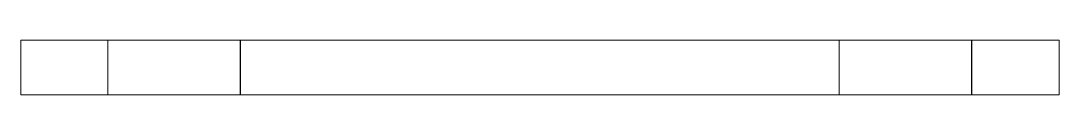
# Model space of a CAD drawing. Header units: metres. Extents: x -0.7 to 10.5, y -2 to 12.8.
# Drawn here: x 6.614 to 7.0301, y 1.989 to 2.011 of the extents above; entities that cross this region are included whole.
import ezdxf

# ---------------------------------------------------------------- set-up
doc = ezdxf.new("R2010")
doc.units = ezdxf.units.M
doc.header["$MEASUREMENT"] = 0
doc.linetypes.add('Xref_Alzado 1$0$Wipeout_Contour', pattern=[1000, 0, -1000])
doc.layers.add('Xref_Alzado 1$0$Interior - Mobiliario', color=7, linetype='Continuous')
doc.layers.add('Xref_Alzado 1$0$Interior - Mobiliario _Pen_No__81', color=7, linetype='Continuous', lineweight=13, true_color=0x6a6a6a)

# ---------------------------------------------------------------- blocks, each defined once
blk = doc.blocks.new('Xref_Alzado 1$0$Section Element_140')
at = {"color": 254, "linetype": 'Xref_Alzado 1$0$Wipeout_Contour', "lineweight": 0, "ltscale": 45748.413734}
blk.add_wipeout([(-11345.53, -2189), (-11345.54, -2189.37), (-11105.68, -2189.37), (-11105.68, -2189)], dxfattribs=at).dxf.layer = 'Xref_Alzado 1$0$Interior - Mobiliario'
at = {"color": 254, "linetype": 'Xref_Alzado 1$0$Wipeout_Contour', "lineweight": 0, "ltscale": 45748.996516}
blk.add_wipeout([(-11345.54, -2189.37), (-11345.55, -2190.47), (-11105.68, -2190.47), (-11105.68, -2189.37)], dxfattribs=at).dxf.layer = 'Xref_Alzado 1$0$Interior - Mobiliario'
at = {"color": 254, "linetype": 'Xref_Alzado 1$0$Wipeout_Contour', "lineweight": 0, "ltscale": 45750.103811}
blk.add_wipeout([(-11345.55, -2190.47), (-11345.56, -2192.22), (-11105.68, -2192.22), (-11105.68, -2190.47)], dxfattribs=at).dxf.layer = 'Xref_Alzado 1$0$Interior - Mobiliario'
at = {"color": 254, "linetype": 'Xref_Alzado 1$0$Wipeout_Contour', "lineweight": 0, "ltscale": 45751.66103}
blk.add_wipeout([(-11345.56, -2192.22), (-11345.56, -2194.5), (-11105.68, -2194.5), (-11105.68, -2192.22)], dxfattribs=at).dxf.layer = 'Xref_Alzado 1$0$Interior - Mobiliario'
at = {"color": 254, "linetype": 'Xref_Alzado 1$0$Wipeout_Contour', "lineweight": 0, "ltscale": 45753.563082}
blk.add_wipeout([(-11345.56, -2194.5), (-11345.57, -2197.15), (-11105.68, -2197.15), (-11105.68, -2194.5)], dxfattribs=at).dxf.layer = 'Xref_Alzado 1$0$Interior - Mobiliario'
at = {"color": 254, "linetype": 'Xref_Alzado 1$0$Wipeout_Contour', "lineweight": 0, "ltscale": 45755.681211}
blk.add_wipeout([(-11345.57, -2197.15), (-11345.57, -2200), (-11105.68, -2200), (-11105.68, -2197.15)], dxfattribs=at).dxf.layer = 'Xref_Alzado 1$0$Interior - Mobiliario'
at = {"color": 254, "linetype": 'Xref_Alzado 1$0$Wipeout_Contour', "lineweight": 0, "ltscale": 45757.8716}
blk.add_wipeout([(-11345.57, -2200), (-11345.57, -2202.85), (-11105.68, -2202.85), (-11105.68, -2200)], dxfattribs=at).dxf.layer = 'Xref_Alzado 1$0$Interior - Mobiliario'
at = {"color": 254, "linetype": 'Xref_Alzado 1$0$Wipeout_Contour', "lineweight": 0, "ltscale": 45759.984977}
blk.add_wipeout([(-11345.57, -2202.85), (-11345.56, -2205.5), (-11105.68, -2205.5), (-11105.68, -2202.85)], dxfattribs=at).dxf.layer = 'Xref_Alzado 1$0$Interior - Mobiliario'
at = {"color": 254, "linetype": 'Xref_Alzado 1$0$Wipeout_Contour', "lineweight": 0, "ltscale": 45761.87679}
blk.add_wipeout([(-11345.56, -2205.5), (-11345.56, -2207.78), (-11105.68, -2207.78), (-11105.68, -2205.5)], dxfattribs=at).dxf.layer = 'Xref_Alzado 1$0$Interior - Mobiliario'
at = {"color": 254, "linetype": 'Xref_Alzado 1$0$Wipeout_Contour', "lineweight": 0, "ltscale": 45763.417252}
blk.add_wipeout([(-11345.56, -2207.78), (-11345.55, -2209.53), (-11105.68, -2209.53), (-11105.68, -2207.78)], dxfattribs=at).dxf.layer = 'Xref_Alzado 1$0$Interior - Mobiliario'
at = {"color": 254, "linetype": 'Xref_Alzado 1$0$Wipeout_Contour', "lineweight": 0, "ltscale": 45764.50035}
blk.add_wipeout([(-11345.55, -2209.53), (-11345.54, -2210.63), (-11105.68, -2210.63), (-11105.68, -2209.53)], dxfattribs=at).dxf.layer = 'Xref_Alzado 1$0$Interior - Mobiliario'
at = {"color": 254, "linetype": 'Xref_Alzado 1$0$Wipeout_Contour', "lineweight": 0, "ltscale": 45765.051403}
blk.add_wipeout([(-11345.54, -2210.63), (-11345.53, -2211), (-11105.68, -2211), (-11105.68, -2210.63)], dxfattribs=at).dxf.layer = 'Xref_Alzado 1$0$Interior - Mobiliario'
at = {"color": 254, "linetype": 'Xref_Alzado 1$0$Wipeout_Contour', "lineweight": 0, "ltscale": 46332.126653}
blk.add_wipeout([(-11345.68, -2189), (-11398.68, -2189), (-11398.68, -2211), (-11345.68, -2211)], dxfattribs=at).dxf.layer = 'Xref_Alzado 1$0$Interior - Mobiliario'
at = {"color": 254, "linetype": 'Xref_Alzado 1$0$Wipeout_Contour', "lineweight": 0, "ltscale": 45182.016337}
blk.add_wipeout([(-11105.68, -2189), (-11105.68, -2211), (-11052.68, -2211), (-11052.68, -2189)], dxfattribs=at).dxf.layer = 'Xref_Alzado 1$0$Interior - Mobiliario'
at = {"layer": 'Xref_Alzado 1$0$Interior - Mobiliario _Pen_No__81', "color": 251, "linetype": 'Continuous', "lineweight": 13, "true_color": 0x6a6a6a}
blk.add_line((-11105.68, -2189), (-11105.68, -2211), dxfattribs=at)
at = {"color": 254, "linetype": 'Xref_Alzado 1$0$Wipeout_Contour', "lineweight": 0, "ltscale": 46496.462005}
blk.add_wipeout([(-11433.53, -2189), (-11433.54, -2189.37), (-11398.68, -2189.37), (-11398.68, -2189)], dxfattribs=at).dxf.layer = 'Xref_Alzado 1$0$Interior - Mobiliario'
at = {"color": 254, "linetype": 'Xref_Alzado 1$0$Wipeout_Contour', "lineweight": 0, "ltscale": 173357.088701}
blk.add_wipeout([(-11345.53, -2189), (-11345.68, -2189), (-11345.68, -2211), (-11345.53, -2211), (-11345.54, -2210.63), (-11345.55, -2209.53), (-11345.56, -2207.78), (-11345.56, -2205.5), (-11345.57, -2202.85), (-11345.57, -2200), (-11345.57, -2197.15), (-11345.56, -2194.5), (-11345.56, -2192.22), (-11345.55, -2190.47), (-11345.54, -2189.37)], dxfattribs=at).dxf.layer = 'Xref_Alzado 1$0$Interior - Mobiliario'
at = {"color": 254, "linetype": 'Xref_Alzado 1$0$Wipeout_Contour', "lineweight": 0, "ltscale": 169044.549383}
blk.add_wipeout([(-11052.53, -2189), (-11052.68, -2189), (-11052.68, -2211), (-11052.53, -2211), (-11052.54, -2210.63), (-11052.55, -2209.53), (-11052.56, -2207.78), (-11052.56, -2205.5), (-11052.57, -2202.85), (-11052.57, -2200), (-11052.57, -2197.15), (-11052.56, -2194.5), (-11052.56, -2192.22), (-11052.55, -2190.47), (-11052.54, -2189.37)], dxfattribs=at).dxf.layer = 'Xref_Alzado 1$0$Interior - Mobiliario'
at = {"layer": 'Xref_Alzado 1$0$Interior - Mobiliario _Pen_No__81', "color": 251, "linetype": 'Continuous', "lineweight": 13, "true_color": 0x6a6a6a}
for p, q in [((-11345.53, -2189), (-11345.68, -2189)), ((-11345.68, -2189), (-11345.68, -2211)), ((-11345.55, -2190.47), (-11345.56, -2192.22)), ((-11345.56, -2192.22), (-11345.56, -2194.5)), ((-11345.54, -2189.37), (-11345.55, -2190.47)), ((-11345.53, -2189), (-11345.54, -2189.37)), ((-11345.53, -2189), (-11105.68, -2189)), ((-11345.56, -2194.5), (-11345.57, -2197.15)), ((-11345.57, -2197.15), (-11345.57, -2200)), ((-11345.57, -2200), (-11345.57, -2202.85)), ((-11345.57, -2202.85), (-11345.56, -2205.5)), ((-11345.56, -2205.5), (-11345.56, -2207.78)), ((-11345.56, -2207.78), (-11345.55, -2209.53)), ((-11345.68, -2211), (-11345.53, -2211)), ((-11345.55, -2209.53), (-11345.54, -2210.63)), ((-11345.54, -2210.63), (-11345.53, -2211)), ((-11345.53, -2211), (-11105.68, -2211))]:
    blk.add_line(p, q, dxfattribs=at)
at = {"color": 254, "linetype": 'Xref_Alzado 1$0$Wipeout_Contour', "lineweight": 0, "ltscale": 46497.035643}
blk.add_wipeout([(-11433.54, -2189.37), (-11433.55, -2190.47), (-11398.68, -2190.47), (-11398.68, -2189.37)], dxfattribs=at).dxf.layer = 'Xref_Alzado 1$0$Interior - Mobiliario'
at = {"color": 254, "linetype": 'Xref_Alzado 1$0$Wipeout_Contour', "lineweight": 0, "ltscale": 45000.372037}
blk.add_wipeout([(-11052.53, -2189), (-11052.54, -2189.37), (-11017.54, -2189.37), (-11017.53, -2189)], dxfattribs=at).dxf.layer = 'Xref_Alzado 1$0$Interior - Mobiliario'
at = {"color": 254, "linetype": 'Xref_Alzado 1$0$Wipeout_Contour', "lineweight": 0, "ltscale": 46498.125252}
blk.add_wipeout([(-11433.55, -2190.47), (-11433.56, -2192.22), (-11398.68, -2192.22), (-11398.68, -2190.47)], dxfattribs=at).dxf.layer = 'Xref_Alzado 1$0$Interior - Mobiliario'
at = {"color": 254, "linetype": 'Xref_Alzado 1$0$Wipeout_Contour', "lineweight": 0, "ltscale": 45000.982543}
blk.add_wipeout([(-11052.54, -2189.37), (-11052.55, -2190.47), (-11017.55, -2190.47), (-11017.54, -2189.37)], dxfattribs=at).dxf.layer = 'Xref_Alzado 1$0$Interior - Mobiliario'
at = {"layer": 'Xref_Alzado 1$0$Interior - Mobiliario _Pen_No__81', "color": 251, "linetype": 'Continuous', "lineweight": 13, "true_color": 0x6a6a6a}
for p, q in [((-11433.53, -2189), (-11433.54, -2189.37)), ((-11398.68, -2189), (-11433.53, -2189)), ((-11345.68, -2189), (-11398.68, -2189))]:
    blk.add_line(p, q, dxfattribs=at)
at = {"color": 254, "linetype": 'Xref_Alzado 1$0$Wipeout_Contour', "lineweight": 0, "ltscale": 46499.657446}
blk.add_wipeout([(-11433.56, -2192.22), (-11433.56, -2194.5), (-11398.68, -2194.5), (-11398.68, -2192.22)], dxfattribs=at).dxf.layer = 'Xref_Alzado 1$0$Interior - Mobiliario'
at = {"color": 254, "linetype": 'Xref_Alzado 1$0$Wipeout_Contour', "lineweight": 0, "ltscale": 45002.12435}
blk.add_wipeout([(-11052.55, -2190.47), (-11052.56, -2192.22), (-11017.56, -2192.22), (-11017.55, -2190.47)], dxfattribs=at).dxf.layer = 'Xref_Alzado 1$0$Interior - Mobiliario'
at = {"layer": 'Xref_Alzado 1$0$Interior - Mobiliario _Pen_No__81', "color": 251, "linetype": 'Continuous', "lineweight": 13, "true_color": 0x6a6a6a}
for p, q in [((-11433.55, -2190.47), (-11433.56, -2192.22)), ((-11433.54, -2189.37), (-11433.55, -2190.47)), ((-11105.68, -2189), (-11052.68, -2189)), ((-11052.53, -2189), (-11052.68, -2189)), ((-11052.53, -2189), (-11052.54, -2189.37))]:
    blk.add_line(p, q, dxfattribs=at)
at = {"color": 254, "linetype": 'Xref_Alzado 1$0$Wipeout_Contour', "lineweight": 0, "ltscale": 45003.720542}
blk.add_wipeout([(-11052.56, -2192.22), (-11052.56, -2194.5), (-11017.56, -2194.5), (-11017.56, -2192.22)], dxfattribs=at).dxf.layer = 'Xref_Alzado 1$0$Interior - Mobiliario'
at = {"color": 254, "linetype": 'Xref_Alzado 1$0$Wipeout_Contour', "lineweight": 0, "ltscale": 46501.528811}
blk.add_wipeout([(-11433.56, -2194.5), (-11433.57, -2197.15), (-11398.68, -2197.15), (-11398.68, -2194.5)], dxfattribs=at).dxf.layer = 'Xref_Alzado 1$0$Interior - Mobiliario'
at = {"layer": 'Xref_Alzado 1$0$Interior - Mobiliario _Pen_No__81', "color": 251, "linetype": 'Continuous', "lineweight": 13, "true_color": 0x6a6a6a}
for p, q in [((-11433.56, -2192.22), (-11433.56, -2194.5)), ((-11052.55, -2190.47), (-11052.56, -2192.22)), ((-11052.54, -2189.37), (-11052.55, -2190.47))]:
    blk.add_line(p, q, dxfattribs=at)
at = {"color": 254, "linetype": 'Xref_Alzado 1$0$Wipeout_Contour', "lineweight": 0, "ltscale": 45005.663373}
blk.add_wipeout([(-11052.56, -2194.5), (-11052.57, -2197.15), (-11017.57, -2197.15), (-11017.56, -2194.5)], dxfattribs=at).dxf.layer = 'Xref_Alzado 1$0$Interior - Mobiliario'
at = {"color": 254, "linetype": 'Xref_Alzado 1$0$Wipeout_Contour', "lineweight": 0, "ltscale": 46503.612683}
blk.add_wipeout([(-11433.57, -2197.15), (-11433.57, -2200), (-11398.68, -2200), (-11398.68, -2197.15)], dxfattribs=at).dxf.layer = 'Xref_Alzado 1$0$Interior - Mobiliario'
at = {"layer": 'Xref_Alzado 1$0$Interior - Mobiliario _Pen_No__81', "color": 251, "linetype": 'Continuous', "lineweight": 13, "true_color": 0x6a6a6a}
for p, q in [((-11052.56, -2192.22), (-11052.56, -2194.5)), ((-11433.56, -2194.5), (-11433.57, -2197.15))]:
    blk.add_line(p, q, dxfattribs=at)
at = {"color": 254, "linetype": 'Xref_Alzado 1$0$Wipeout_Contour', "lineweight": 0, "ltscale": 46505.767625}
blk.add_wipeout([(-11433.57, -2200), (-11433.57, -2202.85), (-11398.68, -2202.85), (-11398.68, -2200)], dxfattribs=at).dxf.layer = 'Xref_Alzado 1$0$Interior - Mobiliario'
at = {"color": 254, "linetype": 'Xref_Alzado 1$0$Wipeout_Contour', "lineweight": 0, "ltscale": 45007.82134}
blk.add_wipeout([(-11052.57, -2197.15), (-11052.57, -2200), (-11017.57, -2200), (-11017.57, -2197.15)], dxfattribs=at).dxf.layer = 'Xref_Alzado 1$0$Interior - Mobiliario'
at = {"layer": 'Xref_Alzado 1$0$Interior - Mobiliario _Pen_No__81', "color": 251, "linetype": 'Continuous', "lineweight": 13, "true_color": 0x6a6a6a}
for p, q in [((-11052.56, -2194.5), (-11052.57, -2197.15)), ((-11433.57, -2197.15), (-11433.57, -2200))]:
    blk.add_line(p, q, dxfattribs=at)
at = {"color": 254, "linetype": 'Xref_Alzado 1$0$Wipeout_Contour', "lineweight": 0, "ltscale": 45010.047896}
blk.add_wipeout([(-11052.57, -2200), (-11052.57, -2202.85), (-11017.57, -2202.85), (-11017.57, -2200)], dxfattribs=at).dxf.layer = 'Xref_Alzado 1$0$Interior - Mobiliario'
at = {"color": 254, "linetype": 'Xref_Alzado 1$0$Wipeout_Contour', "lineweight": 0, "ltscale": 46507.846782}
blk.add_wipeout([(-11433.57, -2202.85), (-11433.56, -2205.5), (-11398.68, -2205.5), (-11398.68, -2202.85)], dxfattribs=at).dxf.layer = 'Xref_Alzado 1$0$Interior - Mobiliario'
at = {"layer": 'Xref_Alzado 1$0$Interior - Mobiliario _Pen_No__81', "color": 251, "linetype": 'Continuous', "lineweight": 13, "true_color": 0x6a6a6a}
for p, q in [((-11433.57, -2200), (-11433.57, -2202.85)), ((-11052.57, -2197.15), (-11052.57, -2200))]:
    blk.add_line(p, q, dxfattribs=at)
at = {"color": 254, "linetype": 'Xref_Alzado 1$0$Wipeout_Contour', "lineweight": 0, "ltscale": 45012.191308}
blk.add_wipeout([(-11052.57, -2202.85), (-11052.56, -2205.5), (-11017.56, -2205.5), (-11017.57, -2202.85)], dxfattribs=at).dxf.layer = 'Xref_Alzado 1$0$Interior - Mobiliario'
at = {"color": 254, "linetype": 'Xref_Alzado 1$0$Wipeout_Contour', "lineweight": 0, "ltscale": 46509.707888}
blk.add_wipeout([(-11433.56, -2205.5), (-11433.56, -2207.78), (-11398.68, -2207.78), (-11398.68, -2205.5)], dxfattribs=at).dxf.layer = 'Xref_Alzado 1$0$Interior - Mobiliario'
at = {"layer": 'Xref_Alzado 1$0$Interior - Mobiliario _Pen_No__81', "color": 251, "linetype": 'Continuous', "lineweight": 13, "true_color": 0x6a6a6a}
for p, q in [((-11052.57, -2200), (-11052.57, -2202.85)), ((-11433.57, -2202.85), (-11433.56, -2205.5))]:
    blk.add_line(p, q, dxfattribs=at)
at = {"color": 254, "linetype": 'Xref_Alzado 1$0$Wipeout_Contour', "lineweight": 0, "ltscale": 46511.223246}
blk.add_wipeout([(-11433.56, -2207.78), (-11433.55, -2209.53), (-11398.68, -2209.53), (-11398.68, -2207.78)], dxfattribs=at).dxf.layer = 'Xref_Alzado 1$0$Interior - Mobiliario'
at = {"color": 254, "linetype": 'Xref_Alzado 1$0$Wipeout_Contour', "lineweight": 0, "ltscale": 45014.104989}
blk.add_wipeout([(-11052.56, -2205.5), (-11052.56, -2207.78), (-11017.56, -2207.78), (-11017.56, -2205.5)], dxfattribs=at).dxf.layer = 'Xref_Alzado 1$0$Interior - Mobiliario'
at = {"layer": 'Xref_Alzado 1$0$Interior - Mobiliario _Pen_No__81', "color": 251, "linetype": 'Continuous', "lineweight": 13, "true_color": 0x6a6a6a}
blk.add_line((-11052.57, -2202.85), (-11052.56, -2205.5), dxfattribs=at)
at = {"color": 254, "linetype": 'Xref_Alzado 1$0$Wipeout_Contour', "lineweight": 0, "ltscale": 45015.657632}
blk.add_wipeout([(-11052.56, -2207.78), (-11052.55, -2209.53), (-11017.55, -2209.53), (-11017.56, -2207.78)], dxfattribs=at).dxf.layer = 'Xref_Alzado 1$0$Interior - Mobiliario'
at = {"color": 254, "linetype": 'Xref_Alzado 1$0$Wipeout_Contour', "lineweight": 0, "ltscale": 46512.288583}
blk.add_wipeout([(-11433.55, -2209.53), (-11433.54, -2210.63), (-11398.68, -2210.63), (-11398.68, -2209.53)], dxfattribs=at).dxf.layer = 'Xref_Alzado 1$0$Interior - Mobiliario'
at = {"layer": 'Xref_Alzado 1$0$Interior - Mobiliario _Pen_No__81', "color": 251, "linetype": 'Continuous', "lineweight": 13, "true_color": 0x6a6a6a}
blk.add_line((-11433.56, -2205.5), (-11433.56, -2207.78), dxfattribs=at)
at = {"color": 254, "linetype": 'Xref_Alzado 1$0$Wipeout_Contour', "lineweight": 0, "ltscale": 46512.830432}
blk.add_wipeout([(-11433.54, -2210.63), (-11433.53, -2211), (-11398.68, -2211), (-11398.68, -2210.63)], dxfattribs=at).dxf.layer = 'Xref_Alzado 1$0$Interior - Mobiliario'
at = {"color": 254, "linetype": 'Xref_Alzado 1$0$Wipeout_Contour', "lineweight": 0, "ltscale": 45016.742393}
blk.add_wipeout([(-11052.55, -2209.53), (-11052.54, -2210.63), (-11017.54, -2210.63), (-11017.55, -2209.53)], dxfattribs=at).dxf.layer = 'Xref_Alzado 1$0$Interior - Mobiliario'
at = {"layer": 'Xref_Alzado 1$0$Interior - Mobiliario _Pen_No__81', "color": 251, "linetype": 'Continuous', "lineweight": 13, "true_color": 0x6a6a6a}
for p, q in [((-11398.68, -2189), (-11398.68, -2211)), ((-11433.56, -2207.78), (-11433.55, -2209.53)), ((-11052.56, -2205.5), (-11052.56, -2207.78)), ((-11433.55, -2209.53), (-11433.54, -2210.63)), ((-11433.54, -2210.63), (-11433.53, -2211)), ((-11398.68, -2211), (-11433.53, -2211)), ((-11345.68, -2211), (-11398.68, -2211))]:
    blk.add_line(p, q, dxfattribs=at)
at = {"color": 254, "linetype": 'Xref_Alzado 1$0$Wipeout_Contour', "lineweight": 0, "ltscale": 45017.284453}
blk.add_wipeout([(-11052.54, -2210.63), (-11052.53, -2211), (-11017.53, -2211), (-11017.54, -2210.63)], dxfattribs=at).dxf.layer = 'Xref_Alzado 1$0$Interior - Mobiliario'
at = {"layer": 'Xref_Alzado 1$0$Interior - Mobiliario _Pen_No__81', "color": 251, "linetype": 'Continuous', "lineweight": 13, "true_color": 0x6a6a6a}
for p, q in [((-11052.68, -2189), (-11052.68, -2211)), ((-11052.56, -2207.78), (-11052.55, -2209.53)), ((-11105.68, -2211), (-11052.68, -2211)), ((-11052.68, -2211), (-11052.53, -2211)), ((-11052.55, -2209.53), (-11052.54, -2210.63)), ((-11052.54, -2210.63), (-11052.53, -2211))]:
    blk.add_line(p, q, dxfattribs=at)
at = {"color": 254, "linetype": 'Xref_Alzado 1$0$Wipeout_Contour', "lineweight": 0, "ltscale": 269640.914267}
blk.add_wipeout([(-11017.53, -2211), (-11017.52, -2210.63), (-11017.51, -2209.53), (-11017.51, -2207.78), (-11017.5, -2205.5), (-11017.5, -2202.85), (-11017.49, -2200), (-11017.5, -2197.15), (-11017.5, -2194.5), (-11017.51, -2192.22), (-11017.51, -2190.47), (-11017.52, -2189.37), (-11017.53, -2189), (-11017.54, -2189.37), (-11017.55, -2190.47), (-11017.56, -2192.22), (-11017.56, -2194.5), (-11017.57, -2197.15), (-11017.57, -2200), (-11017.57, -2202.85), (-11017.56, -2205.5), (-11017.56, -2207.78), (-11017.55, -2209.53), (-11017.54, -2210.63)], dxfattribs=at).dxf.layer = 'Xref_Alzado 1$0$Interior - Mobiliario'
at = {"layer": 'Xref_Alzado 1$0$Interior - Mobiliario _Pen_No__81', "color": 251, "linetype": 'Continuous', "lineweight": 13, "true_color": 0x6a6a6a}
for p, q in [((-11052.53, -2189), (-11017.53, -2189)), ((-11017.55, -2190.47), (-11017.56, -2192.22)), ((-11017.56, -2192.22), (-11017.56, -2194.5)), ((-11017.54, -2189.37), (-11017.55, -2190.47)), ((-11017.53, -2189), (-11017.54, -2189.37)), ((-11017.52, -2189.37), (-11017.53, -2189)), ((-11017.51, -2190.47), (-11017.52, -2189.37)), ((-11017.51, -2192.22), (-11017.51, -2190.47)), ((-11017.5, -2194.5), (-11017.51, -2192.22)), ((-11017.56, -2194.5), (-11017.57, -2197.15)), ((-11017.5, -2197.15), (-11017.5, -2194.5)), ((-11017.57, -2197.15), (-11017.57, -2200)), ((-11017.57, -2200), (-11017.57, -2202.85)), ((-11017.49, -2200), (-11017.5, -2197.15)), ((-11017.5, -2202.85), (-11017.49, -2200)), ((-11017.57, -2202.85), (-11017.56, -2205.5)), ((-11017.5, -2205.5), (-11017.5, -2202.85)), ((-11017.56, -2205.5), (-11017.56, -2207.78)), ((-11017.56, -2207.78), (-11017.55, -2209.53)), ((-11017.51, -2207.78), (-11017.5, -2205.5)), ((-11017.51, -2209.53), (-11017.51, -2207.78)), ((-11052.53, -2211), (-11017.53, -2211)), ((-11017.55, -2209.53), (-11017.54, -2210.63)), ((-11017.54, -2210.63), (-11017.53, -2211)), ((-11017.53, -2211), (-11017.52, -2210.63)), ((-11017.52, -2210.63), (-11017.51, -2209.53))]:
    blk.add_line(p, q, dxfattribs=at)
blk = doc.blocks.new('Xref_Alzado 1')
at = {"layer": 'Xref_Alzado 1$0$Interior - Mobiliario', "lineweight": 0, "xscale": 0.001, "yscale": 0.001, "zscale": 0.001}
blk.add_blockref('Xref_Alzado 1$0$Section Element_140', (18.27402, 3.3), dxfattribs=at)

msp = doc.modelspace()

# ---------------------------------------------------------------- block references
msp.add_blockref('Xref_Alzado 1', (-0.22645, 0.9))

doc.saveas('drawing.dxf')
